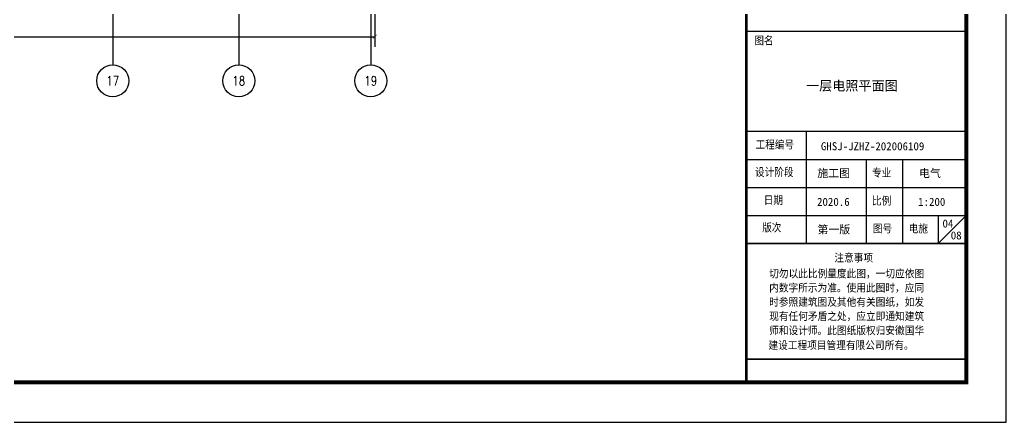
# Model space of a CAD drawing. Extents: x -417156 to 1571408, y 205758 to 1045562.
# Drawn here: x 982074 to 1031397, y 867803 to 887903 of the extents above; entities that cross this region are included whole.
import ezdxf
from ezdxf.enums import TextEntityAlignment as Align

# ---------------------------------------------------------------- set-up
doc = ezdxf.new("R2010")
doc.units = 0
doc.header["$LTSCALE"] = 1000
doc.header["$MEASUREMENT"] = 0
doc.layers.get('0').update_dxf_attribs({"linetype": 'CONTINUOUS'})
doc.layers.get('DEFPOINTS').update_dxf_attribs({"linetype": 'CONTINUOUS'})
for name, color, linetype in [('1', 7, 'CONTINUOUS'), ('AXIS', 3, 'CONTINUOUS'), ('AXIS_TEXT', 7, 'CONTINUOUS'), ('PP-PM-TK', 7, 'CONTINUOUS'), ('PUB_TEXT', 7, 'CONTINUOUS'), ('PUB_TITLE', 4, 'CONTINUOUS')]:
    doc.layers.add(name, color=color, linetype=linetype)
doc.styles.add('-黑体', font='simhei.ttf', dxfattribs={"width": 0.8})
doc.styles.add('_TCH_AXIS', font='COMPLEX', dxfattribs={"bigfont": 'GBCBIG'})
doc.styles.add('COMPLEX', font='COMPLEX')
doc.styles.add('DIM_FONT', font='SIMPLEX', dxfattribs={"width": 0.7, "bigfont": 'GBCBIG'})
doc.styles.add('TQ', font='txt.shx', dxfattribs={"width": 0.8, "bigfont": 'hztxt.shx'})
doc.dimstyles.new('DIMN200', dxfattribs={"dimscale": 2, "dimtxt": 300, "dimasz": 100, "dimexe": 250, "dimexo": 300, "dimgap": 150, "dimtad": 1, "dimdec": 0, "dimzin": 0, "dimtxsty": 'DIM_FONT', "dimblk": 'ARCHTICK', "dimcen": 0.09, "dimclrt": 7, "dimazin": 3, "dimtfac": 1, "dimtdec": 0, "dimtix": 1, "dimtmove": 0, "dimatfit": 3, "dimtolj": 1, "dimtzin": 0})

# ---------------------------------------------------------------- blocks, each defined once
blk = doc.blocks.new('_AXISO')
blk.add_circle((0, 0), 0.5)
at = {"layer": 'AXIS_TEXT', "style": 'COMPLEX', "width": 1.041667}
blk.add_attdef('A', text='', height=0.56, dxfattribs=at).set_placement((-0.25, -0.28), (0.25, -0.28), align=Align.FIT)
blk = doc.blocks.new('_ARCHTICK')
at = {"color": 0, "linetype": 'BYBLOCK', "const_width": 0.15}
blk.add_lwpolyline([(-0.5, -0.5), (0.5, 0.5)], dxfattribs=at)
blk = doc.blocks.new('*D85')
at = {"layer": 'AXIS', "color": 0}
for p, q in [((237909, 214758), (237909, 208258)), ((352309, 214758), (352309, 208258)), ((237909, 208758), (352309, 208758))]:
    blk.add_line(p, q, dxfattribs=at)
at = {"layer": 'DEFPOINTS', "color": 0}
for p in [(237909, 215358), (352309, 215358), (352309, 208758)]:
    blk.add_point(p, dxfattribs=at)
at = {"layer": 'AXIS', "color": 0, "xscale": 200, "yscale": 200, "zscale": 200, "rotation": 180}
blk.add_blockref('_ARCHTICK', (237909, 208758), dxfattribs=at)
at = {"layer": 'AXIS', "color": 0, "xscale": 200, "yscale": 200, "zscale": 200}
blk.add_blockref('_ARCHTICK', (352309, 208758), dxfattribs=at)
at = {"layer": 'AXIS', "color": 7, "insert": (295109, 209358), "char_height": 600, "attachment_point": 5, "style": 'DIM_FONT'}
blk.add_mtext('\\A1;114400', dxfattribs=at)
blk = doc.blocks.new('E22')
at = {"layer": 'AXIS', "color": 8}
for p, q in [((339209, 215357.7), (339209, 207357.7)), ((345509, 215357.7), (345509, 207357.7)), ((352109, 215357.7), (352109, 207357.7))]:
    blk.add_line(p, q, dxfattribs=at)
ref = blk.add_blockref('_AXISO', (339209, 206557.7), dxfattribs=dict(at, xscale=1600, yscale=1600, zscale=1600))
ref.add_attrib('A', '17', dxfattribs={"layer": 'AXIS_TEXT', "color": 8, "height": 454.4, "style": '_TCH_AXIS', "width": 1.034483}).set_placement((338884.4, 206330.5), (339533.6, 206330.5), align=Align.FIT)
ref = blk.add_blockref('_AXISO', (345509, 206557.7), dxfattribs=dict(at, xscale=1600, yscale=1600, zscale=1600))
ref.add_attrib('A', '18', dxfattribs={"layer": 'AXIS_TEXT', "color": 8, "height": 454.4, "style": '_TCH_AXIS', "width": 1.034483}).set_placement((345184.4, 206330.5), (345833.6, 206330.5), align=Align.FIT)
ref = blk.add_blockref('_AXISO', (352109, 206557.7), dxfattribs=dict(at, xscale=1600, yscale=1600, zscale=1600))
ref.add_attrib('A', '19', dxfattribs={"layer": 'AXIS_TEXT', "color": 8, "height": 463.84, "style": '_TCH_AXIS'}).set_placement((351788.7, 206325.8), (352429.3, 206325.8), align=Align.FIT)
dim = blk.add_aligned_dim(p1=(237909, 215357.7), p2=(352309, 215357.7), distance=-6600, dimstyle='DIMN200', dxfattribs=at)
dim.commit()
dim.dimension.update_dxf_attribs({"geometry": '*D85', "text_midpoint": (295109, 209357.7)})

msp = doc.modelspace()

# ---------------------------------------------------------------- linework, layer by layer
at = {"layer": '1'}
msp.add_line((1018397, 887331), (1029397, 887331), dxfattribs=at)
at = {"layer": '1', "color": 4}
for p, q in [((1018397, 882331), (1029397, 882331)), ((1021396, 882331), (1021396, 876731)), ((1018397, 880931), (1029397, 880931)), ((1024397, 880931), (1024397, 876731)), ((1026205, 880931), (1026205, 876731)), ((1018397, 879531), (1029397, 879531)), ((1018397, 878131), (1029397, 878131)), ((1029397, 878131), (1027997, 876731)), ((1027997, 878131), (1027997, 876731))]:
    msp.add_line(p, q, dxfattribs=at)
at = {"layer": '1', "color": 4, "const_width": 80}
msp.add_lwpolyline([(1018397, 876731), (1029397, 876731)], dxfattribs=at)
at = {"layer": 'PP-PM-TK', "color": 4}
for points, const_width in [([(1018397, 984603), (1018397, 869803)], 140), ([(1018397, 870947), (1029397, 870947)], 80)]:
    msp.add_lwpolyline(points, dxfattribs=dict(at, const_width=const_width))
at = {"layer": 'PUB_TITLE'}
msp.add_lwpolyline([(863197, 867803), (1031397, 867803), (1031397, 986603), (863197, 986603)], close=True, dxfattribs=at)
at = {"layer": 'PUB_TITLE', "const_width": 200}
msp.add_lwpolyline([(868197, 869803), (1029397, 869803), (1029397, 984603), (868197, 984603)], close=True, dxfattribs=at)

# ---------------------------------------------------------------- block references
msp.add_blockref('E22', (647515, 678296))

# ---------------------------------------------------------------- texts
at = {"layer": 'PUB_TEXT', "color": 2, "style": 'TQ'}
for s, height, p in [('图名', 400, (1018803, 886627)), ('工程编号', 400, (1018865, 881430)), ('设计阶段', 400, (1018837, 880058)), ('专业', 400, (1024686, 880024)), ('日期', 400, (1019274, 878658)), ('比例', 400, (1024686, 878624)), ('版次', 400, (1019195, 877285)), ('图号', 400, (1024731, 877239)), ('电施', 400, (1026523, 877237)), ('注意事项', 387.2, (1022804, 875786)), ('切勿以此比例量度此图，一切应依图', 387.2, (1019543, 874995)), ('内数字所示为准。使用此图时，应同', 387.2, (1019543, 874287)), ('时参照建筑图及其他有关图纸，如发', 387.2, (1019543, 873577)), ('现有任何矛盾之处，应立即通知建筑', 387.2, (1019543, 872867)), ('师和设计师。此图纸版权归安徽国华', 387.2, (1019543, 872157)), ('建设工程项目管理有限公司所有。', 387.2, (1019507, 871419))]:
    msp.add_text(s, height=height, dxfattribs=at).set_placement(p)
at = {"layer": 'PUB_TITLE', "color": 6, "style": '-黑体'}
msp.add_text('一层电照平面图', height=480, dxfattribs=at).set_placement((1021386, 884368))
at = {"layer": 'PUB_TITLE', "color": 255, "style": '-黑体'}
for s, p in [('GHSJ-JZHZ-202006109', (1022130, 881386)), ('施工图', (1021950, 880038)), ('电气', (1027036, 880038)), ('2020.6', (1021935, 878609)), ('1:200', (1026989, 878610)), ('第一版', (1021958, 877225)), ('04', (1028208, 877526)), ('08', (1028622, 876933))]:
    msp.add_text(s, height=400, dxfattribs=at).set_placement(p)

doc.saveas('drawing.dxf')
